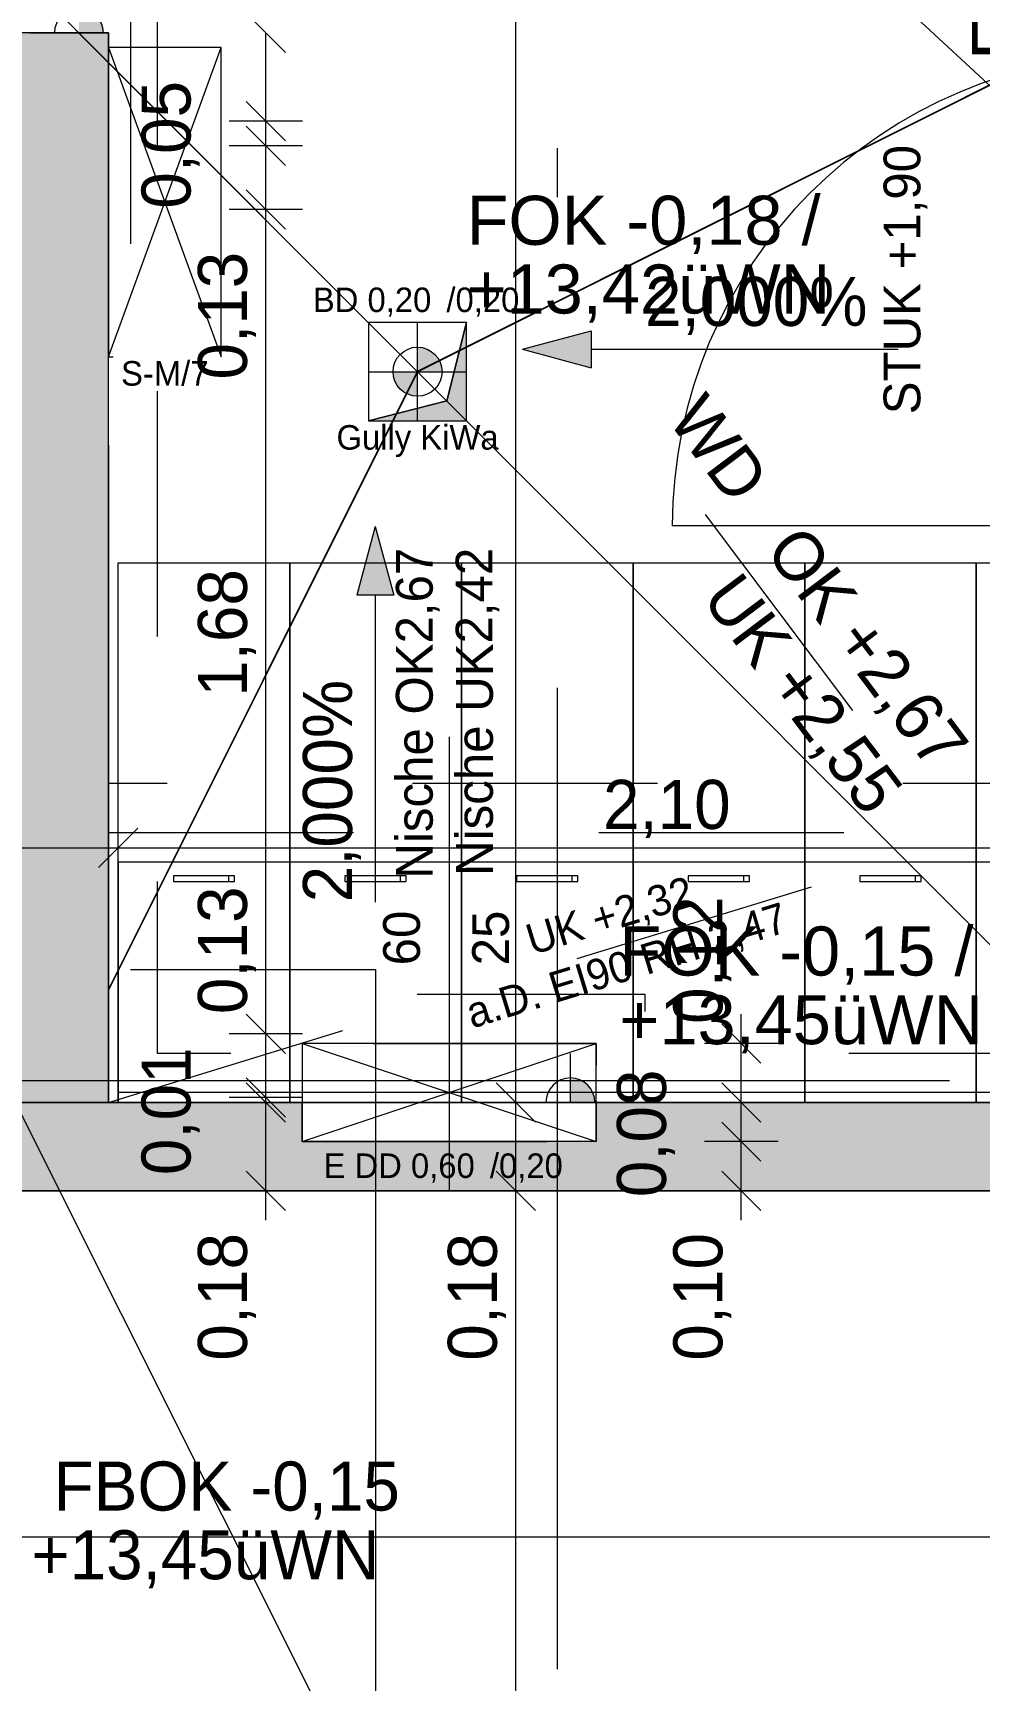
# Model space of a CAD drawing. Header units: metres. Extents: x -3.9 to 83, y -38 to 6.2.
# Drawn here: x 10.931 to 12.861, y -7.222 to -3.865 of the extents above; entities that cross this region are included whole.
import ezdxf

# ---------------------------------------------------------------- set-up
doc = ezdxf.new("R2010")
doc.units = ezdxf.units.M
doc.header["$MEASUREMENT"] = 0
for name, pattern in [('Achse', [0.004, 0.002, -0.001, 0, -0.001]), ('Schnittlinie', [0.006, 0.003, -0.0015, 0, -0.0015]), ('Strichlinie eng', [0.002, 0.0015, -0.0005]), ('Untersicht', [0.001, 0.0005, -0.0005])]:
    doc.linetypes.add(name, pattern=pattern)
for name, color, linetype in [('0._EG PP_2_000 Achsraster', 7, 'Continuous'), ('0._EG PP_2_120 Wand Innen tragend', 7, 'Continuous'), ('0._EG PP_2_130 Wand Innen', 7, 'Continuous'), ('0._EG PP_2_210 Decke', 7, 'Continuous'), ('0._EG PP_2_220 Bodenaufbau', 7, 'Continuous'), ('0._EG PP_2_230 Decke abgehaengt', 7, 'Continuous'), ('0._EG PP_2_240 Unterdämmung', 7, 'Continuous'), ('0._EG PP_2_270 Deckendurchbruchsymbol', 7, 'Continuous'), ('0._EG PP_2_520 Fixeinbauten', 7, 'Continuous'), ('0._EG PP_2_851 Marker Schnitt', 7, 'Continuous'), ('0._EG PP_2_950 Polierplan Bemaßung', 7, 'Continuous')]:
    doc.layers.add(name, color=color, linetype=linetype)
doc.styles.add('ERSTELLTER_STIL_1', font='arial.ttf')
doc.styles.add('ERSTELLTER_STIL_2', font='')
doc.styles.get('ERSTELLTER_STIL_2').set_extended_font_data('Eurostile')

msp = doc.modelspace()

# ---------------------------------------------------------------- hatches: boundary and pattern name
at = {"layer": '0._EG PP_2_120 Wand Innen tragend', "linetype": 'Continuous', "lineweight": 13, "true_color": 0x3f7f02}
for points in [[(10.905, -4.045), (11.085, -4.045), (11.085, -3.865)], [(10.905, -3.865), (10.905, -4.045), (11.085, -3.865)], [(11.085, -6.045), (11.085, -4.045), (10.905, -4.045), (10.905, -6.045)], [(10.905, -6.045), (10.905, -6.225), (11.085, -6.045)], [(11.085, -6.045), (10.905, -6.225), (11.085, -6.225)], [(11.085, -6.045), (11.085, -6.225), (13.205, -6.225), (13.205, -6.045), (12.08, -6.045), (12.08, -6.125), (11.48, -6.125), (11.48, -6.045)]]:
    msp.add_hatch(color=76, dxfattribs=at).paths.add_polyline_path(points)
at = {"layer": '0._EG PP_2_270 Deckendurchbruchsymbol', "linetype": 'Continuous', "lineweight": 0}
msp.add_hatch(color=8, dxfattribs=at).paths.add_polyline_path([(11.6155, -4.6555), (11.8155, -4.6555), (11.8155, -4.4555), (11.7751, -4.6151)])
at = {"layer": '0._EG PP_2_950 Polierplan Bemaßung', "linetype": 'Continuous', "lineweight": 0, "true_color": 0x000000}
for points in [[(11.025, -3.865), (11.075, -3.865), (11.0712, -3.8459), (11.0604, -3.8296), (11.0441, -3.8188), (11.025, -3.815)], [(11.7155, -4.5555), (11.7655, -4.5555), (11.7617, -4.5364), (11.7509, -4.5201), (11.7346, -4.5093), (11.7155, -4.5055)], [(11.7155, -4.5555), (11.6655, -4.5555), (11.6693, -4.5746), (11.6801, -4.5909), (11.6964, -4.6017), (11.7155, -4.6055)], [(12.0272, -6.045), (12.0772, -6.045), (12.0734, -6.0259), (12.0626, -6.0096), (12.0463, -5.9988), (12.0272, -5.995)]]:
    msp.add_hatch(color=18, dxfattribs=at).paths.add_polyline_path(points)
at = {"layer": '0._EG PP_2_950 Polierplan Bemaßung', "linetype": 'Continuous', "lineweight": 13, "true_color": 0x6c6cff}
for points in [[(11.9295, -4.5098), (12.0694, -4.5473), (12.0694, -4.4723)], [(11.6294, -4.8708), (11.5919, -5.0108), (11.6669, -5.0108)]]:
    msp.add_hatch(color=171, dxfattribs=at).paths.add_polyline_path(points)

# ---------------------------------------------------------------- linework, layer by layer
at = {"layer": '0._EG PP_2_000 Achsraster', "color": 5, "linetype": 'Achse', "lineweight": 0, "ltscale": 1000}
for p, q in [((12, 3), (12, -36)), ((-1.5, -6), (21, -6))]:
    msp.add_line(p, q, dxfattribs=at)
at = {"layer": '0._EG PP_2_120 Wand Innen tragend', "color": 7, "linetype": 'Continuous', "lineweight": 13, "ltscale": 1000}
for p, q in [((13.195, -4.87), (12.235, -4.87)), ((11.78, -5.2998), (11.78, -6.225))]:
    msp.add_line(p, q, dxfattribs=at)
at = {"layer": '0._EG PP_2_120 Wand Innen tragend', "color": 7, "linetype": 'Continuous', "lineweight": 18, "ltscale": 1000}
for p, q in [((11.48, -6.125), (11.48, -6.045)), ((12.08, -6.045), (12.08, -6.125)), ((12.08, -6.125), (11.48, -6.125))]:
    msp.add_line(p, q, dxfattribs=at)
at = {"layer": '0._EG PP_2_120 Wand Innen tragend', "color": 7, "linetype": 'Continuous', "lineweight": 18, "ltscale": 1000, "flags": 128}
for points in [[(11.085, -3.865), (8.745, -3.865)], [(11.085, -3.865), (11.085, -4.045)], [(11.085, -6.045), (11.085, -4.045)], [(11.48, -6.045), (11.085, -6.045)], [(13.205, -6.045), (12.08, -6.045)], [(10.905, -6.225), (13.385, -6.225)]]:
    msp.add_lwpolyline(points, dxfattribs=at)
at = {"layer": '0._EG PP_2_120 Wand Innen tragend', "color": 7, "linetype": 'Continuous', "lineweight": 13, "ltscale": 1000}
msp.add_arc((13.195, -4.87), 0.96, 90, 180, dxfattribs=at)
at = {"layer": '0._EG PP_2_130 Wand Innen', "color": 8, "linetype": 'Untersicht', "lineweight": 13, "ltscale": 1000, "flags": 128}
for points in [[(13.205, -5.395), (11.085, -5.395)], [(11.085, -5.395), (11.085, -5.4075)], [(11.085, -5.4075), (11.085, -5.4575)], [(11.085, -5.4575), (11.085, -5.495)], [(11.085, -5.495), (13.205, -5.495)]]:
    msp.add_lwpolyline(points, dxfattribs=at)
at = {"layer": '0._EG PP_2_210 Decke', "color": 7, "linetype": 'Continuous', "lineweight": 13, "ltscale": 1000, "true_color": 0xf4f4f4, "flags": 128}
msp.add_lwpolyline([(12.76, -0.13), (8.925, -0.13), (8.925, -4.045), (10.905, -4.045), (10.905, -6.045), (15.32, -6.045), (15.32, -3.11)], dxfattribs=at)
for points in [[(0.1444, -3.915), (0.1845, -14.87), (15.32, -14.87), (15.32, -6.225), (10.905, -6.225), (10.905, -6.065), (8.925, -6.065), (8.925, -4.045), (8.745, -4.045), (8.745, -3.915), (5.625, -3.915), (0.8144, -3.915)], [(10.905, -6.225), (15.32, -6.225), (15.32, -6.045), (11.085, -6.045), (10.905, -6.0452)]]:
    msp.add_lwpolyline(points, close=True, dxfattribs=at)
at = {"layer": '0._EG PP_2_220 Bodenaufbau', "color": 7, "linetype": 'Continuous', "lineweight": 13, "ltscale": 1000, "true_color": 0xf4f4f4, "flags": 128}
for points in [[(8.925, -0.31), (12.78, -0.31), (12.78, -3.02), (12.615, -3.02), (12.615, -3.4), (13.205, -3.4), (13.205, -6.045), (11.085, -6.045), (11.085, -3.865), (8.925, -3.865)], [(6.835, -8.775), (8.54, -8.775), (8.54, -7.555), (8.34, -7.555), (8.34, -7.435), (12.805, -7.435), (12.805, -8.775), (13.56, -8.775), (13.56, -14.755), (15.14, -14.755), (15.14, -3.11), (13.385, -3.11), (13.385, -6.225), (10.905, -6.225), (10.905, -6.045), (8.975, -6.045), (8.975, -6.225), (6.835, -6.225)]]:
    msp.add_lwpolyline(points, close=True, dxfattribs=at)
at = {"layer": '0._EG PP_2_220 Bodenaufbau', "color": 8, "linetype": 'Continuous', "lineweight": 0, "ltscale": 1000, "flags": 128}
for points in [[(11.7155, -4.5555), (8.925, -1.765)], [(8.925, -1.765), (11.025, -3.865)], [(13.205, -3.81), (11.715, -4.555)], [(11.7155, -4.5555), (13.205, -3.8107)], [(13.205, -3.8107), (11.7155, -4.5555)], [(11.025, -3.865), (8.925, -3.865)], [(11.025, -3.865), (11.085, -3.865)], [(11.085, -3.925), (11.025, -3.865)], [(11.085, -3.865), (11.085, -3.925)], [(11.085, -5.8165), (11.085, -3.925)], [(11.085, -3.925), (11.7155, -4.5555)], [(11.715, -4.555), (11.085, -5.815)], [(11.085, -5.8165), (11.7155, -4.5555)], [(11.7155, -4.5555), (11.085, -5.8165)], [(13.205, -6.045), (11.7155, -4.5555)], [(11.7155, -4.5555), (13.205, -6.045)], [(11.085, -5.8165), (11.085, -5.8154)], [(11.085, -6.045), (11.085, -5.8165)], [(13.205, -6.045), (11.085, -6.045)]]:
    msp.add_lwpolyline(points, dxfattribs=at)
at = {"layer": '0._EG PP_2_230 Decke abgehaengt', "color": 8, "linetype": 'Untersicht', "lineweight": 13, "ltscale": 1000}
msp.add_line((11.085, -6.045), (13.205, -5.395), dxfattribs=at)
at = {"layer": '0._EG PP_2_230 Decke abgehaengt', "color": 8, "linetype": 'Untersicht', "lineweight": 13, "ltscale": 1000, "flags": 128}
msp.add_lwpolyline([(13.205, -5.395), (11.085, -5.395), (11.085, -6.045), (13.205, -6.045)], close=True, dxfattribs=at)
at = {"layer": '0._EG PP_2_240 Unterdämmung', "color": 30, "linetype": 'Untersicht', "lineweight": 13, "ltscale": 1000, "true_color": 0xff6400, "flags": 128}
msp.add_lwpolyline([(0.3126, -0.71), (0.3237, -3.735), (8.925, -3.735), (8.925, -3.865), (11.085, -3.865), (11.085, -6.045), (13.205, -6.045), (13.205, -3.11), (12.78, -3.11), (12.78, -0.31), (6.2, -0.31), (6.2, -0.71)], close=True, dxfattribs=at)
msp.add_lwpolyline([(8.925, -3.865), (11.085, -3.865), (11.085, -6.045), (11.48, -6.045), (11.48, -5.925), (12.08, -5.925), (12.08, -6.045), (13.105, -6.045), (13.205, -6.045), (13.205, -3.4), (13.105, -3.4), (13.105, -3.5), (13.105, -5.945), (12.18, -5.945), (12.18, -5.825), (11.38, -5.825), (11.38, -5.945), (11.185, -5.945), (11.185, -3.765), (9.025, -3.765), (9.025, -0.41), (10.09, -0.41)], dxfattribs=at)
at = {"layer": '0._EG PP_2_270 Deckendurchbruchsymbol', "color": 7, "linetype": 'Strichlinie eng', "lineweight": 13, "ltscale": 1000}
for p, q in [((11.085, -4.525), (11.315, -3.895)), ((11.085, -3.895), (11.315, -4.525)), ((11.48, -6.125), (12.08, -5.925)), ((11.48, -5.925), (12.08, -6.125))]:
    msp.add_line(p, q, dxfattribs=at)
at = {"layer": '0._EG PP_2_270 Deckendurchbruchsymbol', "color": 7, "linetype": 'Strichlinie eng', "lineweight": 13, "ltscale": 1000, "flags": 128}
for points in [[(11.315, -4.525), (11.315, -3.895), (11.085, -3.895), (11.085, -4.525)], [(12.08, -6.125), (12.08, -5.925), (11.48, -5.925), (11.48, -6.125)]]:
    msp.add_lwpolyline(points, close=True, dxfattribs=at)
at = {"layer": '0._EG PP_2_270 Deckendurchbruchsymbol', "color": 7, "linetype": 'Continuous', "lineweight": 13, "ltscale": 1000, "flags": 128}
for points in [[(11.7751, -4.6151), (11.8155, -4.4555), (11.6155, -4.4555), (11.6155, -4.6555)], [(11.6155, -4.6555), (11.8155, -4.6555), (11.8155, -4.4555), (11.7751, -4.6151)]]:
    msp.add_lwpolyline(points, close=True, dxfattribs=at)
at = {"layer": '0._EG PP_2_520 Fixeinbauten', "color": 8, "linetype": 'Continuous', "lineweight": 13, "ltscale": 1000, "true_color": 0x7e7f7f}
for p, q in [((11.3425, -5.583), (11.2175, -5.583)), ((11.2175, -5.583), (11.2175, -5.595)), ((11.2175, -5.595), (11.3425, -5.595)), ((11.3425, -5.583), (11.3303, -5.583)), ((11.3303, -5.583), (11.3303, -5.595)), ((11.3303, -5.595), (11.3425, -5.595)), ((11.3425, -5.595), (11.3425, -5.583)), ((11.3425, -5.595), (11.3425, -5.583)), ((11.6925, -5.583), (11.5675, -5.583)), ((11.5675, -5.583), (11.5675, -5.595)), ((11.5675, -5.595), (11.6925, -5.595)), ((11.6925, -5.583), (11.6803, -5.583)), ((11.6803, -5.583), (11.6803, -5.595)), ((11.6803, -5.595), (11.6925, -5.595)), ((11.6925, -5.595), (11.6925, -5.583)), ((11.6925, -5.595), (11.6925, -5.583)), ((12.0425, -5.583), (11.9175, -5.583)), ((11.9175, -5.583), (11.9175, -5.595)), ((11.9175, -5.595), (12.0425, -5.595)), ((12.0425, -5.583), (12.0303, -5.583)), ((12.0303, -5.583), (12.0303, -5.595)), ((12.0303, -5.595), (12.0425, -5.595)), ((12.0425, -5.595), (12.0425, -5.583)), ((12.0425, -5.595), (12.0425, -5.583)), ((12.3925, -5.583), (12.2675, -5.583)), ((12.2675, -5.583), (12.2675, -5.595)), ((12.2675, -5.595), (12.3925, -5.595)), ((12.3925, -5.583), (12.3803, -5.583)), ((12.3803, -5.583), (12.3803, -5.595)), ((12.3803, -5.595), (12.3925, -5.595)), ((12.3925, -5.595), (12.3925, -5.583)), ((12.3925, -5.595), (12.3925, -5.583)), ((12.7425, -5.583), (12.6175, -5.583)), ((12.6175, -5.583), (12.6175, -5.595)), ((12.6175, -5.595), (12.7425, -5.595)), ((12.7425, -5.583), (12.7303, -5.583)), ((12.7303, -5.583), (12.7303, -5.595)), ((12.7303, -5.595), (12.7425, -5.595)), ((12.7425, -5.595), (12.7425, -5.583)), ((12.7425, -5.595), (12.7425, -5.583))]:
    msp.add_line(p, q, dxfattribs=at)
at = {"layer": '0._EG PP_2_520 Fixeinbauten', "color": 8, "linetype": 'Continuous', "lineweight": 13, "ltscale": 1000, "flags": 128}
for points in [[(11.455, -4.945), (11.455, -6.045), (11.105, -6.045), (11.105, -4.945)], [(11.805, -4.945), (11.805, -6.045), (11.455, -6.045), (11.455, -4.945)], [(12.155, -4.945), (12.155, -6.045), (11.805, -6.045), (11.805, -4.945)], [(12.155, -6.045), (12.155, -4.945), (12.505, -4.945), (12.505, -6.045)], [(12.505, -6.045), (12.505, -4.945), (12.855, -4.945), (12.855, -6.045)], [(12.855, -6.045), (12.855, -4.945), (13.205, -4.945), (13.205, -6.045)]]:
    msp.add_lwpolyline(points, close=True, dxfattribs=at)
at = {"layer": '0._EG PP_2_520 Fixeinbauten', "color": 8, "linetype": 'Continuous', "lineweight": 0, "ltscale": 1000, "flags": 128}
for points in [[(13.205, -6.025), (13.205, -5.555), (11.105, -5.555), (11.105, -6.025)], [(11.105, -6.025), (11.105, -6.045), (13.205, -6.045)]]:
    msp.add_lwpolyline(points, dxfattribs=at)
at = {"layer": '0._EG PP_2_520 Fixeinbauten', "color": 7, "linetype": 'Continuous', "lineweight": 18, "ltscale": 1000, "flags": 128}
msp.add_lwpolyline([(13.205, -6.025), (11.105, -6.025)], dxfattribs=at)
at = {"layer": '0._EG PP_2_851 Marker Schnitt', "color": 7, "linetype": 'Schnittlinie', "lineweight": 13, "ltscale": 1000}
for p, q in [((11.13, 4.805), (11.13, -5.7741)), ((11.13, -5.7741), (11.63, -5.7741)), ((11.63, -5.7741), (11.63, -35.645))]:
    msp.add_line(p, q, dxfattribs=at)
at = {"layer": '0._EG PP_2_950 Polierplan Bemaßung', "color": 76, "linetype": 'Continuous', "lineweight": 13, "ltscale": 1000, "true_color": 0x3f7f02}
for p, q in [((8.725, -0.13), (15.32, -6.225)), ((11.4462, -3.905), (11.3662, -3.825)), ((11.4062, -4.045), (11.4062, -3.865)), ((11.3662, -4.005), (11.4462, -4.085)), ((11.4812, -4.045), (11.3312, -4.045)), ((11.3662, -4.055), (11.4462, -4.135)), ((11.4062, -4.095), (11.4062, -4.045)), ((11.4812, -4.095), (11.3312, -4.095)), ((11.4062, -4.225), (11.4062, -4.095)), ((11.3662, -4.185), (11.4462, -4.265)), ((11.4812, -4.225), (11.3312, -4.225)), ((11.4062, -5.905), (11.4062, -4.225)), ((11.3662, -5.865), (11.4462, -5.945)), ((12.3757, -5.925), (12.3757, -5.865)), ((11.4812, -5.905), (11.3312, -5.905)), ((11.4062, -6.035), (11.4062, -5.905)), ((12.4157, -5.965), (12.3357, -5.885)), ((12.4507, -5.925), (12.3007, -5.925)), ((12.3757, -6.045), (12.3757, -5.925)), ((11.3662, -5.995), (11.4462, -6.075)), ((11.4462, -6.085), (11.3662, -6.005)), ((12.3357, -6.005), (12.4157, -6.085)), ((11.4812, -6.035), (11.3312, -6.035)), ((11.4062, -6.045), (11.4062, -6.035)), ((10.905, -6.065), (15.32, -14.87)), ((11.4812, -6.045), (11.3312, -6.045)), ((11.4062, -6.225), (11.4062, -6.045)), ((12.4507, -6.045), (12.3007, -6.045)), ((12.3757, -6.125), (12.3757, -6.045)), ((12.3357, -6.085), (12.4157, -6.165)), ((12.4507, -6.125), (12.3007, -6.125)), ((12.3757, -6.225), (12.3757, -6.125)), ((11.3662, -6.185), (11.4462, -6.265)), ((12.3357, -6.185), (12.4157, -6.265)), ((11.4812, -6.225), (11.3312, -6.225)), ((11.4062, -6.285), (11.4062, -6.225)), ((12.4507, -6.225), (12.3007, -6.225)), ((12.3757, -6.285), (12.3757, -6.225))]:
    msp.add_line(p, q, dxfattribs=at)
at = {"layer": '0._EG PP_2_950 Polierplan Bemaßung', "color": 6, "linetype": 'Continuous', "lineweight": 13, "ltscale": 1000, "true_color": 0xfb02fe}
for p, q in [((11.9158, -6.045), (11.9158, -0.31)), ((11.105, -5.6011), (11.105, -5.4511)), ((11.145, -5.4861), (11.065, -5.5661)), ((10.725, -5.5261), (11.105, -5.5261)), ((11.105, -5.5261), (13.205, -5.5261)), ((11.8758, -6.005), (11.9558, -6.085)), ((11.9908, -6.045), (11.8408, -6.045)), ((11.9158, -6.225), (11.9158, -6.045)), ((11.8758, -6.185), (11.9558, -6.265)), ((11.9908, -6.225), (11.8408, -6.225)), ((11.9158, -8.775), (11.9158, -6.225)), ((6.835, -6.9302), (13.635, -6.9302))]:
    msp.add_line(p, q, dxfattribs=at)
at = {"layer": '0._EG PP_2_950 Polierplan Bemaßung', "color": 7, "linetype": 'Continuous', "lineweight": 13, "ltscale": 1000}
for p, q in [((11.7155, -4.6555), (11.7155, -4.4555)), ((11.6155, -4.5555), (11.8155, -4.5555)), ((12.0272, -6.045), (12.0272, -5.945)), ((11.9272, -6.045), (12.1272, -6.045))]:
    msp.add_line(p, q, dxfattribs=at)
at = {"layer": '0._EG PP_2_950 Polierplan Bemaßung', "color": 171, "linetype": 'Continuous', "lineweight": 13, "ltscale": 1000, "true_color": 0x6c6cff}
for p, q in [((11.9295, -4.5098), (12.0694, -4.4723)), ((12.0694, -4.4723), (12.0694, -4.5473)), ((11.9295, -4.5098), (12.0694, -4.5473)), ((12.0694, -4.5098), (12.0795, -4.5098)), ((12.0795, -4.5098), (12.1795, -4.5098)), ((12.1795, -4.5098), (12.6958, -4.5098)), ((11.6294, -4.8708), (11.5919, -5.0108)), ((11.6294, -4.8708), (11.6669, -5.0108)), ((11.6669, -5.0108), (11.5919, -5.0108)), ((11.6294, -5.0108), (11.6294, -5.0208)), ((11.6294, -5.0208), (11.6294, -5.1208)), ((11.6294, -5.1208), (11.6294, -5.6371))]:
    msp.add_line(p, q, dxfattribs=at)
at = {"layer": '0._EG PP_2_950 Polierplan Bemaßung', "color": 30, "linetype": 'Untersicht', "lineweight": 13, "ltscale": 1000, "true_color": 0xff6400}
msp.add_line((13.205, -6.045), (12.0251, -4.4785), dxfattribs=at)
at = {"layer": '0._EG PP_2_950 Polierplan Bemaßung', "color": 8, "linetype": 'Untersicht', "lineweight": 13, "ltscale": 1000}
msp.add_line((11.085, -6.045), (13.205, -5.395), dxfattribs=at)
at = {"layer": '0._EG PP_2_950 Polierplan Bemaßung', "color": 7, "linetype": 'Continuous', "lineweight": 13, "ltscale": 1000}
msp.add_circle((11.7155, -4.5555), 0.05, dxfattribs=at)
for centre in [(11.025, -3.865), (12.0272, -6.045)]:
    msp.add_arc(centre, 0.05, 0, 180, dxfattribs=at)

# ---------------------------------------------------------------- texts
at = {"layer": '0._EG PP_2_120 Wand Innen tragend', "color": 7, "linetype": 'Continuous', "lineweight": 13, "char_height": 0.075, "attachment_point": 9, "rotation": 90, "style": 'ERSTELLTER_STIL_2'}
for s, insert in [('\\A1;{\\pqr;\\pt0;\\fEurostile|b0|i0|c0|p0;\\W1.000000;STUK +1,90}', (12.7548, -4.0933)), ('\\A1;{\\pqr;\\pt0;\\fEurostile|b0|i0|c0|p0;\\W1.000000;60}', (11.7214, -5.6541)), ('\\A1;{\\pqr;\\pt0;\\fEurostile|b0|i0|c0|p0;\\W1.000000;25}', (11.903, -5.6541))]:
    msp.add_mtext(s, dxfattribs=dict(at, insert=insert))
at = {"layer": '0._EG PP_2_270 Deckendurchbruchsymbol', "color": 1, "linetype": 'Continuous', "lineweight": 0, "char_height": 0.05, "style": 'ERSTELLTER_STIL_2'}
for s, insert, attachment_point in [('\\A1;{\\pqc;\\pt0;\\fEurostile|b0|i0|c0|p0;\\W1.000000; BD 0,20\\fEurostile|b0|i0|c0|p0;\\W1.000000;\\A1{\\H.66x;\\S^  ;}\\fEurostile|b0|i0|c0|p0;\\W1.000000; /0,20\\fEurostile|b0|i0|c0|p0;\\W1.000000;\\A1{\\H.66x;\\S^  ;}\\fEurostile|b0|i0|c0|p0;\\W1.000000;\\fEurostile|b0|i0|c0|p0;\\W1.000000;\\A1{\\H.66x;\\S^  ;}}', (11.7155, -4.4486), 8), ('\\A1;{\\pqc;\\pt0;\\fEurostile|b0|i0|c0|p0;\\W1.000000;S-M/7}', (11.2, -4.5339), 2), ('\\A1;{\\pqc;\\pt0;\\fEurostile|b0|i0|c0|p0;\\W1.000000;Gully KiWa}', (11.7155, -4.6644), 2), ('\\A1;{\\pqc;\\pt0;\\fEurostile|b0|i0|c0|p0;\\W1.000000;E DD 0,60\\fEurostile|b0|i0|c0|p0;\\W1.000000;\\A1{\\H.66x;\\S^  ;}\\fEurostile|b0|i0|c0|p0;\\W1.000000; /0,20\\fEurostile|b0|i0|c0|p0;\\W1.000000;\\A1{\\H.66x;\\S^  ;}\\fEurostile|b0|i0|c0|p0;\\W1.000000;\\fEurostile|b0|i0|c0|p0;\\W1.000000;\\A1{\\H.66x;\\S^  ;}}', (11.78, -6.2136), 8)]:
    msp.add_mtext(s, dxfattribs=dict(at, insert=insert, attachment_point=attachment_point))
at = {"layer": '0._EG PP_2_950 Polierplan Bemaßung', "color": 7, "linetype": 'Continuous', "lineweight": 13, "insert": (12.965, -3.9198), "char_height": 0.1, "width": 0.708817, "attachment_point": 7, "rotation": 90, "style": 'ERSTELLTER_STIL_1'}
msp.add_mtext('\\A1;{\\pql;\\fArial|b0|i0|c0|p0;\\W1.000000;FOK -0,15 /}', dxfattribs=at)
at = {"layer": '0._EG PP_2_950 Polierplan Bemaßung', "color": 76, "linetype": 'Continuous', "lineweight": 13, "true_color": 0x3f7f02, "char_height": 0.1, "width": 0.306373, "attachment_point": 7, "rotation": 90, "style": 'ERSTELLTER_STIL_2'}
for s, insert in [('\\A1;{\\pql;\\fEurostile|b0|i0|c0|p0;\\W1.000000;0,05}', (11.2712, -4.2232)), ('\\A1;{\\pql;\\fEurostile|b0|i0|c0|p0;\\W1.000000;0,13}', (11.3862, -4.5714)), ('\\A1;{\\pql;\\fEurostile|b0|i0|c0|p0;\\W1.000000;1,68}', (11.3862, -5.2182)), ('\\A1;{\\pql;\\fEurostile|b0|i0|c0|p0;\\W1.000000;0,13}', (11.3862, -5.865)), ('\\A1;{\\pql;\\fEurostile|b0|i0|c0|p0;\\W1.000000;0,12}', (12.3557, -5.885)), ('\\A1;{\\pql;\\fEurostile|b0|i0|c0|p0;\\W1.000000;0,01}', (11.2712, -6.1932)), ('\\A1;{\\pql;\\fEurostile|b0|i0|c0|p0;\\W1.000000;0,08}', (12.2407, -6.2382)), ('\\A1;{\\pql;\\fEurostile|b0|i0|c0|p0;\\W1.000000;0,18}', (11.3862, -6.5714)), ('\\A1;{\\pql;\\fEurostile|b0|i0|c0|p0;\\W1.000000;0,10}', (12.3557, -6.5714))]:
    msp.add_mtext(s, dxfattribs=dict(at, insert=insert))
at = {"layer": '0._EG PP_2_950 Polierplan Bemaßung', "color": 7, "linetype": 'Continuous', "lineweight": 13, "char_height": 0.1, "attachment_point": 7}
for s, insert, width, style in [('\\A1;{\\pql;\\fArial|b0|i0|c0|p0;\\W1.000000;FOK -0,18 /}', (11.8155, -4.3155), 0.708817, 'ERSTELLTER_STIL_1'), ('\\A1;{\\pql;\\fArial|b0|i0|c0|p0;\\W1.000000;+13,42üWN}', (11.8155, -4.4555), 0.728036, 'ERSTELLTER_STIL_1'), ('\\A1;{\\pql;\\fArial|b0|i0|c0|p0;\\W1.000000;FOK -0,15 /}', (12.1272, -5.805), 0.708817, 'ERSTELLTER_STIL_1'), ('\\A1;{\\pql;\\fArial|b0|i0|c0|p0;\\W1.000000;+13,45üWN}', (12.1272, -5.945), 0.728036, 'ERSTELLTER_STIL_1'), ('\\A1;{\\pql;\\fEurostile|b0|i0|c0|p0;\\W1.000000;FBOK -0,15}', (10.9734, -6.8956), 0.730591, 'ERSTELLTER_STIL_2'), ('\\A1;{\\pql;\\fEurostile|b0|i0|c0|p0;\\W1.000000;+13,45üWN}', (10.9279, -7.0356), 0.821558, 'ERSTELLTER_STIL_2')]:
    msp.add_mtext(s, dxfattribs=dict(at, insert=insert, width=width, style=style))
at = {"layer": '0._EG PP_2_950 Polierplan Bemaßung', "color": 171, "linetype": 'Continuous', "lineweight": 13, "true_color": 0x6c6cff, "insert": (12.1795, -4.4808), "char_height": 0.1, "attachment_point": 7, "style": 'ERSTELLTER_STIL_2'}
msp.add_mtext('\\A1;{\\pql;\\fEurostile|b0|i0|c0|p0;\\W1.000000;2,000\\fEurostile|b0|i0|c0|p0;\\W1.000000;%}', dxfattribs=at)
at = {"layer": '0._EG PP_2_950 Polierplan Bemaßung', "color": 30, "linetype": 'Continuous', "lineweight": 13, "true_color": 0xff6400, "insert": (12.1733, -4.6907), "char_height": 0.1, "attachment_point": 4, "rotation": 306.9858, "style": 'ERSTELLTER_STIL_2'}
msp.add_mtext('\\A1;{\\pql;\\fEurostile|b0|i0|c0|p0;\\W1.000000;\\fEurostile|b0|i0|c0|p0;\\W1.000000;\\fEurostile|b0|i0|c0|p0;\\W1.000000;WD\\fEurostile|b0|i0|c0|p0;\\W1.000000;\\A1{\\H.66x;\\S^  ;}\\fEurostile|b0|i0|c0|p0;\\W1.000000;\\fEurostile|b0|i0|c0|p0;\\W1.000000;\\P\\pql;\\fEurostile|b0|i0|c0|p0;\\W1.000000;\\fEurostile|b0|i0|c0|p0;\\W1.000000;\\fEurostile|b0|i0|c0|p0;\\W1.000000;\\fEurostile|b0|i0|c0|p0;\\W1.000000;\\A1{\\H.66x;\\S^  ;}\\fEurostile|b0|i0|c0|p0;\\W1.000000;\\fEurostile|b0|i0|c0|p0;\\W1.000000;}', dxfattribs=at)
at = {"layer": '0._EG PP_2_950 Polierplan Bemaßung', "color": 30, "linetype": 'Continuous', "lineweight": 13, "true_color": 0xff6400, "insert": (12.3859, -4.9481), "char_height": 0.1, "attachment_point": 4, "rotation": 306.9858, "line_spacing_factor": 0.968161, "style": 'ERSTELLTER_STIL_2'}
msp.add_mtext('\\A1;{\\pql;\\fEurostile|b0|i0|c0|p0;\\W1.000000;OK \\fEurostile|b0|i0|c0|p0;\\W1.000000;+\\fEurostile|b0|i0|c0|p0;\\W1.000000;2,67\\fEurostile|b0|i0|c0|p0;\\W1.000000;\\A1{\\H.66x;\\S^  ;}\\fEurostile|b0|i0|c0|p0;\\W1.000000;\\fEurostile|b0|i0|c0|p0;\\W1.000000;\\P\\pql;\\fEurostile|b0|i0|c0|p0;\\W1.000000;UK \\fEurostile|b0|i0|c0|p0;\\W1.000000;+\\fEurostile|b0|i0|c0|p0;\\W1.000000;2,55\\fEurostile|b0|i0|c0|p0;\\W1.000000;\\A1{\\H.66x;\\S^  ;}\\fEurostile|b0|i0|c0|p0;\\W1.000000;\\fEurostile|b0|i0|c0|p0;\\W1.000000;}', dxfattribs=at)
at = {"layer": '0._EG PP_2_950 Polierplan Bemaßung', "color": 7, "linetype": 'Continuous', "lineweight": 13, "style": 'ERSTELLTER_STIL_2'}
for s, insert, char_height, attachment_point, rotation in [('\\A1;{\\pql;\\pt0,1;\\fEurostile|b0|i0|c0|p0;\\W1.000000;2,67\\fEurostile|b0|i0|c0|p0;\\W1.000000;\\A1{\\H.66x;\\S^  ;}\\fEurostile|b0|i0|c0|p0;\\W1.000000;\\fEurostile|b0|i0|c0|p0;\\W1.000000;\\A1{\\H.66x;\\S^  ;}\\fEurostile|b0|i0|c0|p0;\\W1.000000;\\fEurostile|b0|i0|c0|p0;\\W1.000000;\\fEurostile|b0|i0|c0|p0;\\W1.000000;\\fEurostile|b0|i0|c0|p0;\\W1.000000;\\fEurostile|b0|i0|c0|p0;\\W1.000000;\\fEurostile|b0|i0|c0|p0;\\W1.000000;\\fEurostile|b0|i0|c0|p0;\\W1.000000;\\A1{\\H.66x;\\S^  ;}\\fEurostile|b0|i0|c0|p0;\\W1.000000;\\fEurostile|b0|i0|c0|p0;\\W1.000000;\\A1{\\H.66x;\\S^  ;}\\fEurostile|b0|i0|c0|p0;\\W1.000000;\\fEurostile|b0|i0|c0|p0;\\W1.000000;\\fEurostile|b0|i0|c0|p0;\\W1.000000;\\fEurostile|b0|i0|c0|p0;\\W1.000000;\\fEurostile|b0|i0|c0|p0;\\W1.000000;\\fEurostile|b0|i0|c0|p0;\\W1.000000;\\fEurostile|b0|i0|c0|p0;\\W1.000000;\\A1{\\H.66x;\\S^  ;}\\fEurostile|b0|i0|c0|p0;\\W1.000000;\\fEurostile|b0|i0|c0|p0;\\W1.000000;\\A1{\\H.66x;\\S^  ;}\\fEurostile|b0|i0|c0|p0;\\W1.000000;\\fEurostile|b0|i0|c0|p0;\\W1.000000;\\fEurostile|b0|i0|c0|p0;\\W1.000000;\\fEurostile|b0|i0|c0|p0;\\W1.000000;\\fEurostile|b0|i0|c0|p0;\\W1.000000;\\fEurostile|b0|i0|c0|p0;\\W1.000000;\\fEurostile|b0|i0|c0|p0;\\W1.000000;\\A1{\\H.66x;\\S^  ;}\\fEurostile|b0|i0|c0|p0;\\W1.000000;\\fEurostile|b0|i0|c0|p0;\\W1.000000;\\fEurostile|b0|i0|c0|p0;\\W1.000000;\\fEurostile|b0|i0|c0|p0;\\W1.000000;\\fEurostile|b0|i0|c0|p0;\\W1.000000;\\fEurostile|b0|i0|c0|p0;\\W1.000000;\\fEurostile|b0|i0|c0|p0;\\W1.000000;\\fEurostile|b0|i0|c0|p0;\\W1.000000;\\fEurostile|b0|i0|c0|p0;\\W1.000000;\\fEurostile|b0|i0|c0|p0;\\W1.000000;\\fEurostile|b0|i0|c0|p0;\\W1.000000;\\fEurostile|b0|i0|c0|p0;\\W1.000000;\\fEurostile|b0|i0|c0|p0;\\W1.000000;\\fEurostile|b0|i0|c0|p0;\\W1.000000;\\fEurostile|b0|i0|c0|p0;\\W1.000000;\\fEurostile|b0|i0|c0|p0;\\W1.000000;\\fEurostile|b0|i0|c0|p0;\\W1.000000;\\fEurostile|b0|i0|c0|p0;\\W1.000000;\\fEurostile|b0|i0|c0|p0;\\W1.000000;}', (11.6714, -5.1095), 0.075, 1, 90), ('\\A1;{\\pql;\\pt0,1;\\fEurostile|b0|i0|c0|p0;\\W1.000000;2,42\\fEurostile|b0|i0|c0|p0;\\W1.000000;\\A1{\\H.66x;\\S^  ;}\\fEurostile|b0|i0|c0|p0;\\W1.000000;\\fEurostile|b0|i0|c0|p0;\\W1.000000;\\A1{\\H.66x;\\S^  ;}\\fEurostile|b0|i0|c0|p0;\\W1.000000;\\fEurostile|b0|i0|c0|p0;\\W1.000000;\\fEurostile|b0|i0|c0|p0;\\W1.000000;\\fEurostile|b0|i0|c0|p0;\\W1.000000;\\fEurostile|b0|i0|c0|p0;\\W1.000000;\\fEurostile|b0|i0|c0|p0;\\W1.000000;\\fEurostile|b0|i0|c0|p0;\\W1.000000;\\A1{\\H.66x;\\S^  ;}\\fEurostile|b0|i0|c0|p0;\\W1.000000;\\fEurostile|b0|i0|c0|p0;\\W1.000000;\\A1{\\H.66x;\\S^  ;}\\fEurostile|b0|i0|c0|p0;\\W1.000000;\\fEurostile|b0|i0|c0|p0;\\W1.000000;\\fEurostile|b0|i0|c0|p0;\\W1.000000;\\fEurostile|b0|i0|c0|p0;\\W1.000000;\\fEurostile|b0|i0|c0|p0;\\W1.000000;\\fEurostile|b0|i0|c0|p0;\\W1.000000;\\fEurostile|b0|i0|c0|p0;\\W1.000000;\\A1{\\H.66x;\\S^  ;}\\fEurostile|b0|i0|c0|p0;\\W1.000000;\\fEurostile|b0|i0|c0|p0;\\W1.000000;\\A1{\\H.66x;\\S^  ;}\\fEurostile|b0|i0|c0|p0;\\W1.000000;\\fEurostile|b0|i0|c0|p0;\\W1.000000;\\fEurostile|b0|i0|c0|p0;\\W1.000000;\\fEurostile|b0|i0|c0|p0;\\W1.000000;\\fEurostile|b0|i0|c0|p0;\\W1.000000;\\fEurostile|b0|i0|c0|p0;\\W1.000000;\\fEurostile|b0|i0|c0|p0;\\W1.000000;\\A1{\\H.66x;\\S^  ;}\\fEurostile|b0|i0|c0|p0;\\W1.000000;\\fEurostile|b0|i0|c0|p0;\\W1.000000;\\fEurostile|b0|i0|c0|p0;\\W1.000000;\\fEurostile|b0|i0|c0|p0;\\W1.000000;\\fEurostile|b0|i0|c0|p0;\\W1.000000;\\fEurostile|b0|i0|c0|p0;\\W1.000000;\\fEurostile|b0|i0|c0|p0;\\W1.000000;\\fEurostile|b0|i0|c0|p0;\\W1.000000;\\fEurostile|b0|i0|c0|p0;\\W1.000000;\\fEurostile|b0|i0|c0|p0;\\W1.000000;\\fEurostile|b0|i0|c0|p0;\\W1.000000;\\fEurostile|b0|i0|c0|p0;\\W1.000000;\\fEurostile|b0|i0|c0|p0;\\W1.000000;\\fEurostile|b0|i0|c0|p0;\\W1.000000;\\fEurostile|b0|i0|c0|p0;\\W1.000000;\\fEurostile|b0|i0|c0|p0;\\W1.000000;\\fEurostile|b0|i0|c0|p0;\\W1.000000;\\fEurostile|b0|i0|c0|p0;\\W1.000000;\\fEurostile|b0|i0|c0|p0;\\W1.000000;}', (11.7933, -5.1095), 0.075, 1, 90), ('\\A1;{\\pqr;\\pt0,1;\\fEurostile|b0|i0|c0|p0;\\W1.000000;Nische OK }', (11.6714, -5.1095), 0.075, 3, 90), ('\\A1;{\\pqr;\\pt0,1;\\fEurostile|b0|i0|c0|p0;\\W1.000000;Nische UK }', (11.7941, -5.1095), 0.075, 3, 90), ('\\A1;{\\pql;\\fEurostile|b0|i0|c0|p0;\\W1.000000;UK \\fEurostile|b0|i0|c0|p0;\\W1.000000;+\\fEurostile|b0|i0|c0|p0;\\W1.000000;2,32\\fEurostile|b0|i0|c0|p0;\\W1.000000;\\A1{\\H.66x;\\S^  ;}\\fEurostile|b0|i0|c0|p0;\\W1.000000;\\fEurostile|b0|i0|c0|p0;\\W1.000000;\\P\\pql;\\fEurostile|b0|i0|c0|p0;\\W1.000000;\\fEurostile|b0|i0|c0|p0;\\W1.000000;\\fEurostile|b0|i0|c0|p0;\\W1.000000;\\fEurostile|b0|i0|c0|p0;\\W1.000000;\\A1{\\H.66x;\\S^  ;}\\fEurostile|b0|i0|c0|p0;\\W1.000000;\\fEurostile|b0|i0|c0|p0;\\W1.000000;}', (11.9604, -5.7824), 0.0625, 4, 17.0457), ('\\A1;{\\pql;\\fEurostile|b0|i0|c0|p0;\\W1.000000;a.D. EI90\\fEurostile|b0|i0|c0|p0;\\W1.000000; RH 2,\\fEurostile|b0|i0|c0|p0;\\W1.000000;47}', (11.8083, -5.8348), 0.0625, 1, 17.0457)]:
    msp.add_mtext(s, dxfattribs=dict(at, insert=insert, char_height=char_height, attachment_point=attachment_point, rotation=rotation))
at = {"layer": '0._EG PP_2_950 Polierplan Bemaßung', "color": 171, "linetype": 'Continuous', "lineweight": 13, "true_color": 0x6c6cff, "insert": (11.6004, -5.6371), "char_height": 0.1, "attachment_point": 7, "rotation": 90, "style": 'ERSTELLTER_STIL_2'}
msp.add_mtext('\\A1;{\\pql;\\fEurostile|b0|i0|c0|p0;\\W1.000000;2,000\\fEurostile|b0|i0|c0|p0;\\W1.000000;%}', dxfattribs=at)
at = {"layer": '0._EG PP_2_950 Polierplan Bemaßung', "color": 6, "linetype": 'Continuous', "lineweight": 13, "true_color": 0xfb02fe, "insert": (12.0937, -5.5061), "char_height": 0.1, "width": 0.306373, "attachment_point": 7, "style": 'ERSTELLTER_STIL_2'}
msp.add_mtext('\\A1;{\\pql;\\fEurostile|b0|i0|c0|p0;\\W1.000000;2,10}', dxfattribs=at)
at = {"layer": '0._EG PP_2_950 Polierplan Bemaßung', "color": 6, "linetype": 'Continuous', "lineweight": 13, "true_color": 0xfb02fe, "insert": (11.8958, -6.5714), "char_height": 0.1, "width": 0.306373, "attachment_point": 7, "rotation": 90, "style": 'ERSTELLTER_STIL_2'}
msp.add_mtext('\\A1;{\\pql;\\fEurostile|b0|i0|c0|p0;\\W1.000000;0,18}', dxfattribs=at)

doc.saveas('drawing.dxf')
